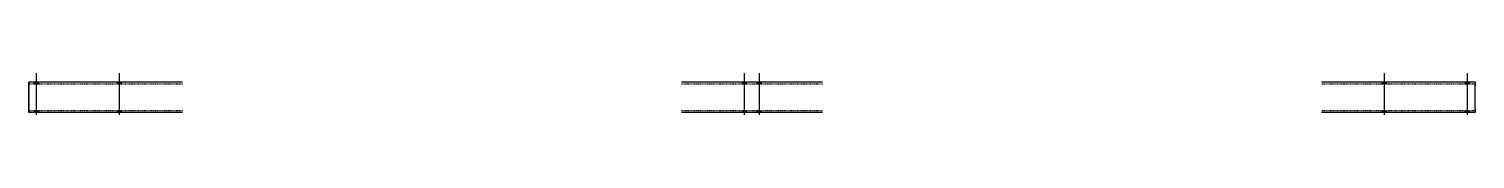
# Model space of a CAD drawing. Header units: millimetres. Extents: x 15 to 16617, y 15 to 288.
# Drawn here: x 15 to 4805, y 15 to 153 of the extents above; entities that cross this region are included whole.
import ezdxf

# ---------------------------------------------------------------- set-up
doc = ezdxf.new("R2010")
doc.units = ezdxf.units.MM
doc.linetypes.add('DXK_LINE_DOT2', pattern=[3.9198, 1.9599, -1.9599])
doc.layers.add('STÅL', color=7, linetype='Continuous')

msp = doc.modelspace()

# ---------------------------------------------------------------- hatches: boundary and pattern name
at = {"layer": 'STÅL', "linetype": 'Continuous'}
for points in [[(33, 116.5), (47, 116.5), (47, 122.5), (33, 122.5)], [(33, 116.5), (47, 116.5), (47, 122.5), (33, 122.5)], [(308, 116.5), (322, 116.5), (322, 122.5), (308, 122.5)], [(308, 116.5), (322, 116.5), (322, 122.5), (308, 122.5)], [(2392, 122.5), (2378, 122.5), (2378, 116.5), (2392, 116.5)], [(2392, 122.5), (2378, 122.5), (2378, 116.5), (2392, 116.5)], [(2428, 116.5), (2442, 116.5), (2442, 122.5), (2428, 122.5)], [(2428, 116.5), (2442, 116.5), (2442, 122.5), (2428, 122.5)], [(4512, 122.5), (4498, 122.5), (4498, 116.5), (4512, 116.5)], [(4512, 122.5), (4498, 122.5), (4498, 116.5), (4512, 116.5)], [(4787, 122.5), (4773, 122.5), (4773, 116.5), (4787, 116.5)], [(4787, 122.5), (4773, 122.5), (4773, 116.5), (4787, 116.5)], [(33, 22.5), (47, 22.5), (47, 28.5), (33, 28.5)], [(33, 22.5), (47, 22.5), (47, 28.5), (33, 28.5)], [(308, 22.5), (322, 22.5), (322, 28.5), (308, 28.5)], [(308, 22.5), (322, 22.5), (322, 28.5), (308, 28.5)], [(2392, 28.5), (2378, 28.5), (2378, 22.5), (2392, 22.5)], [(2392, 28.5), (2378, 28.5), (2378, 22.5), (2392, 22.5)], [(2428, 22.5), (2442, 22.5), (2442, 28.5), (2428, 28.5)], [(2428, 22.5), (2442, 22.5), (2442, 28.5), (2428, 28.5)], [(4512, 28.5), (4498, 28.5), (4498, 22.5), (4512, 22.5)], [(4512, 28.5), (4498, 28.5), (4498, 22.5), (4512, 22.5)], [(4787, 28.5), (4773, 28.5), (4773, 22.5), (4787, 22.5)], [(4787, 28.5), (4773, 28.5), (4773, 22.5), (4787, 22.5)]]:
    msp.add_hatch(color=3, dxfattribs=at).paths.add_polyline_path(points)

# ---------------------------------------------------------------- linework, layer by layer
at = {"layer": 'STÅL', "color": 3, "linetype": 'Continuous'}
for p, q in [((40, 15), (40, 152.5)), ((40, 15), (40, 152.5)), ((315, 15), (315, 152.5)), ((315, 15), (315, 152.5)), ((2385, 15), (2385, 152.5)), ((2385, 15), (2385, 152.5)), ((2435, 15), (2435, 152.5)), ((2435, 15), (2435, 152.5)), ((4505, 15), (4505, 152.5)), ((4505, 15), (4505, 152.5)), ((4780, 15), (4780, 152.5)), ((4780, 15), (4780, 152.5)), ((33, 116.5), (33, 122.5)), ((33, 116.5), (33, 122.5)), ((47, 116.5), (47, 122.5)), ((47, 116.5), (47, 122.5)), ((308, 116.5), (308, 122.5)), ((308, 116.5), (308, 122.5)), ((322, 116.5), (322, 122.5)), ((322, 116.5), (322, 122.5)), ((2378, 116.5), (2378, 122.5)), ((2378, 116.5), (2378, 122.5)), ((2392, 116.5), (2392, 122.5)), ((2392, 116.5), (2392, 122.5)), ((2428, 116.5), (2428, 122.5)), ((2428, 116.5), (2428, 122.5)), ((2442, 116.5), (2442, 122.5)), ((2442, 116.5), (2442, 122.5)), ((4498, 116.5), (4498, 122.5)), ((4498, 116.5), (4498, 122.5)), ((4512, 116.5), (4512, 122.5)), ((4512, 116.5), (4512, 122.5)), ((4773, 116.5), (4773, 122.5)), ((4773, 116.5), (4773, 122.5)), ((4787, 116.5), (4787, 122.5)), ((4787, 116.5), (4787, 122.5)), ((33, 22.5), (33, 28.5)), ((33, 22.5), (33, 28.5)), ((47, 22.5), (47, 28.5)), ((47, 22.5), (47, 28.5)), ((308, 22.5), (308, 28.5)), ((308, 22.5), (308, 28.5)), ((322, 22.5), (322, 28.5)), ((322, 22.5), (322, 28.5)), ((2378, 22.5), (2378, 28.5)), ((2378, 22.5), (2378, 28.5)), ((2392, 22.5), (2392, 28.5)), ((2392, 22.5), (2392, 28.5)), ((2428, 22.5), (2428, 28.5)), ((2428, 22.5), (2428, 28.5)), ((2442, 22.5), (2442, 28.5)), ((2442, 22.5), (2442, 28.5)), ((4498, 22.5), (4498, 28.5)), ((4498, 22.5), (4498, 28.5)), ((4512, 22.5), (4512, 28.5)), ((4512, 22.5), (4512, 28.5)), ((4773, 22.5), (4773, 28.5)), ((4773, 22.5), (4773, 28.5)), ((4787, 22.5), (4787, 28.5)), ((4787, 22.5), (4787, 28.5))]:
    msp.add_line(p, q, dxfattribs=at)
at = {"layer": 'STÅL', "color": 2, "linetype": 'Continuous'}
for p, q in [((524, 122.5), (15, 122.5)), ((15, 121.6), (15, 122.5)), ((15, 119), (15, 121.6)), ((15, 115.1), (15, 119)), ((15, 110.5), (15, 115.1)), ((15, 34.5), (15, 110.5)), ((2644, 122.5), (2176, 122.5)), ((4805, 122.5), (4296, 122.5)), ((4805, 122.5), (4805, 121.6)), ((4805, 121.6), (4805, 119)), ((4805, 119), (4805, 115.1)), ((4805, 115.1), (4805, 110.5)), ((4805, 34.5), (4805, 110.5)), ((15, 29.9), (15, 34.5)), ((15, 26), (15, 29.9)), ((15, 23.4), (15, 26)), ((15, 22.5), (15, 23.4)), ((524, 22.5), (15, 22.5)), ((2644, 22.5), (2176, 22.5)), ((4805, 22.5), (4296, 22.5)), ((4805, 34.5), (4805, 29.9)), ((4805, 29.9), (4805, 26)), ((4805, 26), (4805, 23.4)), ((4805, 23.4), (4805, 22.5))]:
    msp.add_line(p, q, dxfattribs=at)
at = {"layer": 'STÅL', "color": 7, "linetype": 'DXK_LINE_DOT2'}
for p, q in [((15, 122.5), (15, 122.5)), ((15, 122.5), (15, 121.6)), ((15, 121.6), (15, 119)), ((15, 119), (15, 114.7)), ((15, 116.5), (15, 116.5)), ((524, 116.5), (15, 116.5)), ((15, 116), (15, 116.5)), ((15, 116), (15, 116.5)), ((15, 115.1), (15, 116)), ((15, 115.1), (15, 116)), ((15, 112.8), (15, 115.1)), ((15, 114.7), (15, 115.1)), ((15, 112.8), (15, 114.7)), ((15, 114.7), (15, 110.5)), ((15, 112.8), (15, 34.5)), ((15, 112.8), (15, 34.5)), ((15, 32.2), (15, 110.5)), ((2644, 116.5), (2176, 116.5)), ((4805, 116.5), (4296, 116.5)), ((4805, 121.6), (4805, 122.5)), ((4805, 119), (4805, 121.6)), ((4805, 115.1), (4805, 119)), ((4805, 116), (4805, 116.5)), ((4805, 116), (4805, 116.5)), ((4805, 115.1), (4805, 116)), ((4805, 115.1), (4805, 116)), ((4805, 112.8), (4805, 115.1)), ((4805, 114.7), (4805, 115.1)), ((4805, 110.5), (4805, 115.1)), ((4805, 112.8), (4805, 114.7)), ((4805, 32.2), (4805, 112.8)), ((4805, 32.2), (4805, 112.8)), ((4805, 32.2), (4805, 110.5)), ((15, 34.5), (15, 32.2)), ((15, 32.2), (15, 34.5)), ((15, 32.2), (15, 30.3)), ((15, 30.3), (15, 32.2)), ((15, 32.2), (15, 29)), ((15, 30.3), (15, 29)), ((15, 29), (15, 30.3)), ((15, 29), (15, 28.5)), ((15, 28.5), (15, 29)), ((15, 29), (15, 26)), ((15, 28.5), (15, 28.5)), ((524, 28.5), (15, 28.5)), ((15, 26), (15, 23.4)), ((15, 23.4), (15, 22.5)), ((15, 22.5), (15, 22.5)), ((2644, 28.5), (2176, 28.5)), ((4805, 28.5), (4296, 28.5)), ((4805, 32.2), (4805, 30.3)), ((4805, 30.3), (4805, 32.2)), ((4805, 29.9), (4805, 32.2)), ((4805, 30.3), (4805, 29)), ((4805, 29), (4805, 30.3)), ((4805, 26), (4805, 29.9)), ((4805, 29), (4805, 28.5)), ((4805, 28.5), (4805, 29)), ((4805, 23.4), (4805, 26)), ((4805, 22.5), (4805, 23.4))]:
    msp.add_line(p, q, dxfattribs=at)

doc.saveas('drawing.dxf')
